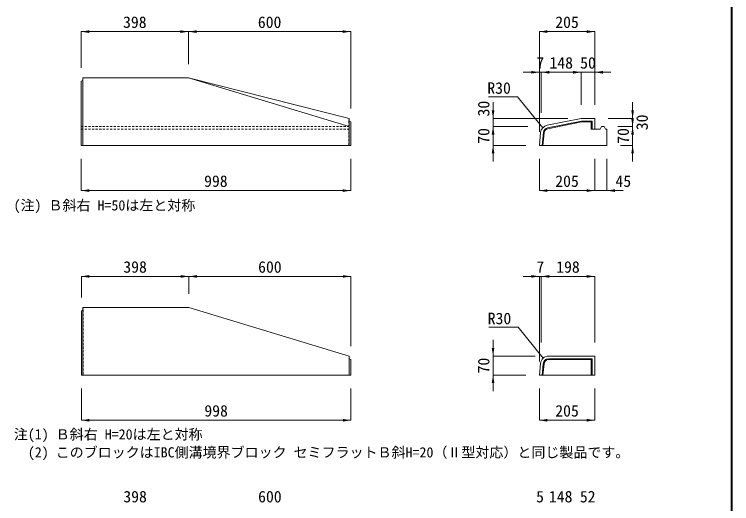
# Model space of a CAD drawing. Units: millimetres at full size. Extents: x 162523 to 173523, y 76354 to 83779.
# Drawn here: x 164868 to 167523, y 78275 to 80086 of the extents above; entities that cross this region are included whole.
import ezdxf
from ezdxf.enums import TextEntityAlignment as Align

# ---------------------------------------------------------------- set-up
doc = ezdxf.new("R2010")
doc.units = ezdxf.units.MM
doc.header["$LTSCALE"] = 10
doc.linetypes.add('USER1', pattern=[1.35, 0.75, -0.6])
for name, color, linetype, lineweight in [('図枠', 7, 'Continuous', 5), ('寸法線', 7, 'Continuous', 13), ('引出線', 4, 'Continuous', 13), ('本体', 2, 'Continuous', 13), ('目地', 132, 'Continuous', 5)]:
    doc.layers.add(name, color=color, linetype=linetype, lineweight=lineweight)
doc.layers.add('文字', color=7, linetype='Continuous')
doc.styles.add('ＭＳ ゴシック', font='')
doc.styles.get('ＭＳ ゴシック').set_extended_font_data('MS Gothic')

# ---------------------------------------------------------------- blocks, each defined once
blk = doc.blocks.new('filled_arrow')
at = {"color": 0, "linetype": 'Continuous', "lineweight": -2}
blk.add_solid([(7.5, 1.25), (0, 0), (7.5, -1.25)], dxfattribs=at)

msp = doc.modelspace()

# ---------------------------------------------------------------- linework, layer by layer
at = {"layer": '図枠', "lineweight": 40}
msp.add_line((167522.95, 83528.56), (167522.95, 76603.56), dxfattribs=at)
at = {"layer": '寸法線'}
for p, q in [((165114.59, 80021.74), (165512.59, 80021.74)), ((165114.59, 79887.84), (165114.59, 80021.74)), ((165512.59, 79900.84), (165512.59, 80021.74)), ((165512.59, 80021.74), (166112.59, 80021.74)), ((165512.59, 79900.84), (165512.59, 80021.74)), ((166112.59, 79737.84), (166112.59, 80021.74)), ((166811.09, 80021.74), (167016.09, 80021.74)), ((166811.09, 79650.84), (166811.09, 80021.74)), ((167016.09, 79750.84), (167016.09, 80021.74)), ((166878.09, 79871.29), (166751.09, 79871.29)), ((166811.09, 79650.84), (166811.09, 79871.29)), ((166966.09, 79871.29), (166818.09, 79871.29)), ((166818.09, 79720.84), (166818.09, 79871.29)), ((166818.09, 79720.84), (166818.09, 79871.29)), ((166906.09, 79871.29), (167076.09, 79871.29)), ((166966.09, 79750.84), (166966.09, 79871.29)), ((166966.09, 79750.84), (166966.09, 79871.29)), ((167016.09, 79750.84), (167016.09, 79871.29)), ((166639.7, 79610.84), (166639.7, 79760.84)), ((167156.22, 79610.84), (167156.22, 79760.84)), ((167156.22, 79540.84), (167156.22, 79730.84)), ((166916.09, 79700.84), (166639.7, 79700.84)), ((167066.09, 79700.84), (167156.22, 79700.84)), ((166639.7, 79540.84), (166639.7, 79670.84)), ((166768.09, 79670.84), (166639.7, 79670.84)), ((166768.09, 79670.84), (166639.7, 79670.84)), ((167101.09, 79670.84), (167156.22, 79670.84)), ((167101.09, 79670.84), (167156.22, 79670.84)), ((166761.09, 79600.84), (166639.7, 79600.84)), ((167111.09, 79600.84), (167156.22, 79600.84)), ((165114.59, 79550.84), (165114.59, 79433.42)), ((166112.59, 79550.84), (166112.59, 79433.42)), ((166811.09, 79550.84), (166811.09, 79433.42)), ((167016.09, 79550.84), (167016.09, 79433.42)), ((167016.09, 79550.84), (167016.09, 79433.42)), ((167061.09, 79550.84), (167061.09, 79433.42)), ((165114.59, 79433.42), (166112.59, 79433.42)), ((167016.09, 79433.42), (166811.09, 79433.42)), ((166956.09, 79433.42), (167121.09, 79433.42)), ((165115.59, 79115.82), (165513.59, 79115.82)), ((165115.59, 79037.84), (165115.59, 79115.82)), ((165513.59, 79050.84), (165513.59, 79115.82)), ((165513.59, 79115.82), (166113.59, 79115.82)), ((165513.59, 79050.84), (165513.59, 79115.82)), ((166113.59, 78857.84), (166113.59, 79115.82)), ((166878.09, 79115.82), (166751.09, 79115.82)), ((166811.09, 78800.84), (166811.09, 79115.82)), ((166818.09, 78870.84), (166818.09, 79115.82)), ((166818.09, 79115.82), (167016.09, 79115.82)), ((166818.09, 78870.84), (166818.09, 79115.82)), ((167016.09, 78870.84), (167016.09, 79115.82)), ((166639.7, 78690.84), (166639.7, 78880.84)), ((166795.24, 78820.84), (166639.7, 78820.84)), ((166761.09, 78750.84), (166639.7, 78750.84)), ((165115.59, 78700.84), (165115.59, 78583.42)), ((166113.59, 78700.84), (166113.59, 78583.42)), ((166811.09, 78700.84), (166811.09, 78583.42)), ((167016.09, 78700.84), (167016.09, 78583.42)), ((165115.59, 78583.42), (166113.59, 78583.42)), ((167016.09, 78583.42), (166811.09, 78583.42))]:
    msp.add_line(p, q, dxfattribs=at)
at = {"layer": '引出線'}
for points in [[(166823.49, 79665.96), (166730.51, 79780.43), (166622.82, 79780.43)], [(166825.11, 78813.09), (166732.13, 78927.56), (166624.44, 78927.56)]]:
    msp.add_lwpolyline(points, dxfattribs=at)
at = {"layer": '本体'}
for p, q in [((165120.59, 79850.84), (165512.59, 79850.84)), ((165120.59, 79850.84), (165120.59, 79600.84)), ((165512.59, 79850.84), (166106.59, 79700.84)), ((166106.59, 79700.84), (166106.59, 79600.84)), ((166839.78, 79675.24), (166966.09, 79700.84)), ((166966.09, 79700.84), (167016.09, 79700.84)), ((167016.09, 79700.84), (167016.09, 79660.84)), ((167041.09, 79670.84), (167036.09, 79660.84)), ((167051.09, 79670.84), (167041.09, 79670.84)), ((167051.09, 79670.84), (167056.09, 79660.84)), ((166811.09, 79600.84), (166815.89, 79648.82)), ((167036.09, 79660.84), (167016.09, 79660.84)), ((167056.09, 79660.84), (167061.09, 79660.84)), ((167061.09, 79660.84), (167061.09, 79600.84)), ((165114.59, 79600.84), (166112.59, 79600.84)), ((167061.09, 79600.84), (166811.09, 79600.84)), ((165121.59, 79000.84), (165513.59, 79000.84)), ((165121.59, 79000.84), (165121.59, 78750.84)), ((165513.59, 79000.84), (166107.59, 78820.84)), ((166107.59, 78820.84), (166107.59, 78750.84)), ((165115.59, 78750.84), (166113.59, 78750.84))]:
    msp.add_line(p, q, dxfattribs=at)
at = {"layer": '本体', "lineweight": 9}
for p, q in [((165512.59, 79850.84), (166106.59, 79670.84)), ((165120.59, 79840.41), (165114.59, 79837.84)), ((165114.59, 79837.84), (165114.59, 79600.84)), ((166106.59, 79690.41), (166112.59, 79687.84)), ((166112.59, 79687.84), (166112.59, 79600.84)), ((165121.59, 78990.41), (165115.59, 78987.84)), ((165115.59, 78987.84), (165115.59, 78750.84)), ((166107.59, 78810.41), (166113.59, 78807.84)), ((166113.59, 78807.84), (166113.59, 78750.84))]:
    msp.add_line(p, q, dxfattribs=at)
at = {"layer": '本体', "linetype": 'USER1'}
for p, q in [((165114.59, 79670.84), (166112.59, 79670.84)), ((165114.59, 79660.84), (166112.59, 79660.84))]:
    msp.add_line(p, q, dxfattribs=at)
at = {"layer": '本体'}
msp.add_lwpolyline([(166815.39, 78793.83), (166811.09, 78750.84), (167016.09, 78750.84), (167016.09, 78820.84), (166845.24, 78820.84)], dxfattribs=at)
for centre, start in [((166845.74, 79645.84), 101.45875), ((166845.24, 78790.84), 90)]:
    msp.add_arc(centre, 30, start, 174.28941, dxfattribs=at)
at = {"layer": '目地', "linetype": 'USER1'}
for p, q in [((165120.59, 79850.84), (165121.59, 79840.84)), ((165121.59, 79840.84), (165120.59, 79840.41)), ((165121.59, 79840.84), (165121.59, 79600.84)), ((166106.59, 79700.84), (166105.59, 79690.84)), ((166105.59, 79690.84), (166105.59, 79600.84)), ((166105.59, 79690.84), (166106.59, 79690.41)), ((165121.59, 79000.84), (165122.59, 78990.84)), ((165122.59, 78990.84), (165121.59, 78990.41)), ((165122.59, 78990.84), (165122.59, 78750.84)), ((166107.59, 78820.84), (166106.59, 78810.84)), ((166106.59, 78810.84), (166106.59, 78750.84)), ((166106.59, 78810.84), (166107.59, 78810.41))]:
    msp.add_line(p, q, dxfattribs=at)
at = {"layer": '目地'}
for p, q in [((166821.14, 79600.84), (166825.84, 79647.83)), ((166824.16, 79600.84), (166828.82, 79647.53)), ((167016.09, 79660.84), (167003.09, 79660.84)), ((166821.14, 78750.84), (166825.34, 78792.83)), ((166824.16, 78750.84), (166828.33, 78792.53))]:
    msp.add_line(p, q, dxfattribs=at)
for points in [[(166841.77, 79665.44), (166967.09, 79690.84), (167006.09, 79690.84), (167006.09, 79660.84)], [(166842.36, 79662.5), (166967.4, 79687.84), (167003.09, 79687.84), (167003.09, 79660.84)], [(166845.24, 78810.84), (167006.09, 78810.84), (167006.09, 78750.84)], [(166845.24, 78807.84), (167003.09, 78807.84), (167003.09, 78750.84)]]:
    msp.add_lwpolyline(points, dxfattribs=at)
for centre, radius, start in [((166845.74, 79645.84), 20, 101.45875), ((166845.74, 79645.84), 17, 101.45875), ((166845.24, 78790.84), 20, 90), ((166845.24, 78790.84), 17, 90)]:
    msp.add_arc(centre, radius, start, 174.28941, dxfattribs=at)

# ---------------------------------------------------------------- block references
at = {"layer": '寸法線', "xscale": 4, "yscale": 4}
for p in [(165114.59, 80021.74), (165512.59, 80021.74), (166811.09, 80021.74), (166818.09, 79871.29), (166818.09, 79871.29), (167016.09, 79871.29), (165114.59, 79433.42), (166811.09, 79433.42), (167061.09, 79433.42), (165115.59, 79115.82), (165513.59, 79115.82), (166818.09, 79115.82), (166818.09, 79115.82), (165115.59, 78583.42), (166811.09, 78583.42)]:
    msp.add_blockref('filled_arrow', p, dxfattribs=at)
for p, rotation in [((165512.59, 80021.74), 180), ((166112.59, 80021.74), 180), ((167016.09, 80021.74), 180), ((166811.09, 79871.29), 180), ((166966.09, 79871.29), 180), ((166966.09, 79871.29), 180), ((166639.7, 79700.84), 90), ((167156.22, 79700.84), 90), ((167156.22, 79670.84), 90), ((166639.7, 79670.84), 270), ((166639.7, 79670.84), 270), ((167156.22, 79670.84), 270), ((166639.7, 79600.84), 270), ((167156.22, 79600.84), 270), ((166112.59, 79433.42), 180), ((167016.09, 79433.42), 180), ((167016.09, 79433.42), 180), ((165513.59, 79115.82), 180), ((166113.59, 79115.82), 180), ((166811.09, 79115.82), 180), ((167016.09, 79115.82), 180), ((166639.7, 78820.84), 90), ((166639.7, 78750.84), 270), ((166113.59, 78583.42), 180), ((167016.09, 78583.42), 180)]:
    msp.add_blockref('filled_arrow', p, dxfattribs=dict(at, rotation=rotation))
at = {"layer": '引出線', "xscale": 0.16, "yscale": 0.16, "rotation": 129.1}
for p in [(166823.49, 79665.96), (166825.11, 78813.09)]:
    msp.add_blockref('filled_arrow', p, dxfattribs=at)

# ---------------------------------------------------------------- texts
at = {"layer": '寸法線', "style": 'ＭＳ ゴシック'}
for s, p in [('398', (165313.59, 80056.74)), ('600', (165812.59, 80056.74)), ('205', (166913.59, 80056.74)), ('7', (166814.59, 79906.29)), ('148', (166892.09, 79906.29)), ('50', (166991.09, 79906.29)), ('998', (165613.59, 79468.42)), ('205', (166913.59, 79468.42)), ('45', (167121.88, 79468.42)), ('398', (165314.59, 79150.82)), ('600', (165813.59, 79150.82)), ('7', (166814.59, 79150.82)), ('198', (166917.09, 79150.82)), ('998', (165614.59, 78618.42)), ('205', (166913.59, 78618.42)), ('398', (165314.59, 78300.82)), ('600', (165813.59, 78300.82)), ('5', (166813.59, 78300.82)), ('148', (166890.09, 78300.82)), ('52', (166990.09, 78300.82))]:
    msp.add_text(s, height=42.72, dxfattribs=at).set_placement(p, align=Align.MIDDLE_CENTER)
for s, p in [('30', (166604.7, 79736.77)), ('30', (167191.22, 79685.84)), ('70', (166604.7, 79635.84)), ('70', (167121.22, 79635.84)), ('70', (166604.7, 78785.84))]:
    msp.add_text(s, height=42.72, rotation=90, dxfattribs=at).set_placement(p, align=Align.MIDDLE_CENTER)
at = {"layer": '引出線', "style": 'ＭＳ ゴシック'}
for p in [(166705.51, 79834.43), (166707.13, 78981.56)]:
    msp.add_text('R30', height=42.72, dxfattribs=at).set_placement(p, align=Align.TOP_RIGHT)
at = {"layer": '文字', "style": 'ＭＳ ゴシック'}
msp.add_text('(注) Ｂ斜右 H=50は左と対称', height=37.98, dxfattribs=at).set_placement((164864.59, 79348.54), align=Align.BOTTOM_LEFT)
for s, p in [('注(1) Ｂ斜右 H=20は左と対称', (164865.59, 78550.34)), ('\u3000(2) このブロックはIBC側溝境界ブロック セミフラットＢ斜H=20（Ⅱ型対応）と同じ製品です。', (164865.59, 78483.67))]:
    msp.add_text(s, height=37.98, dxfattribs=at).set_placement(p, align=Align.TOP_LEFT)

doc.saveas('drawing.dxf')
